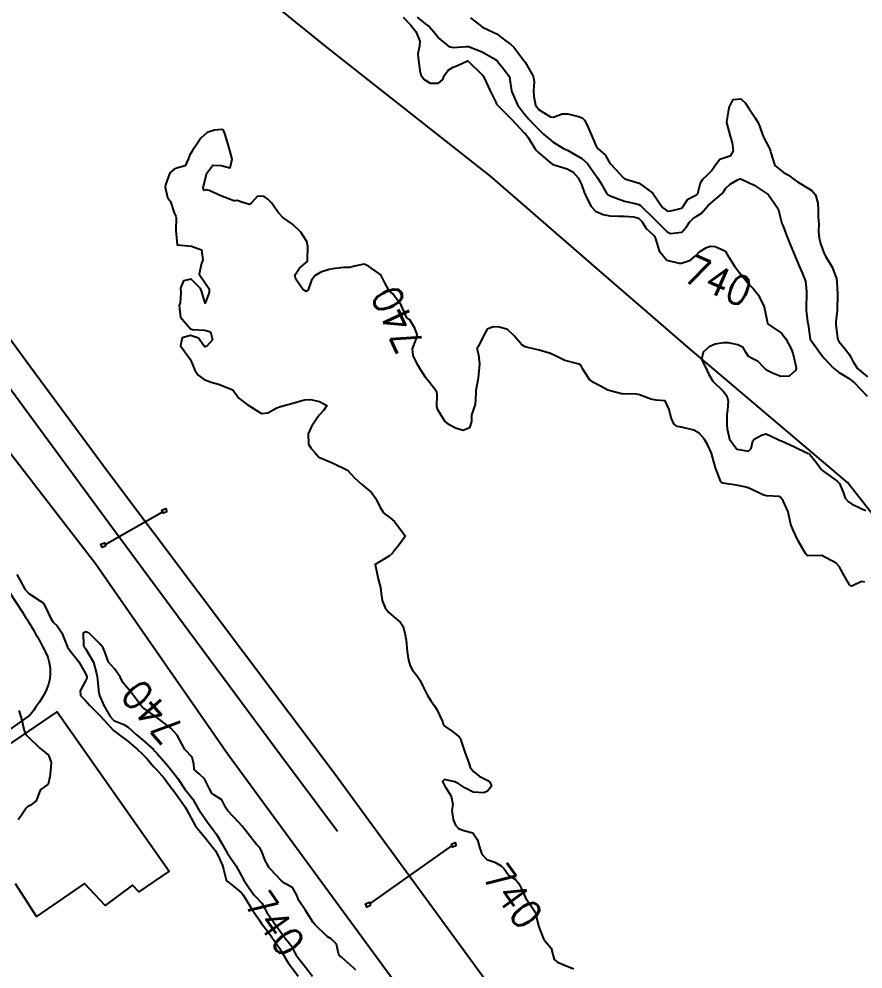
# Model space of a CAD drawing. Header units: metres. Extents: x 307586 to 320046, y 7427249 to 7434250.
# Drawn here: x 317432.6 to 317549.7, y 7431920.4 to 7432052.3 of the extents above; entities that cross this region are included whole.
import ezdxf
from ezdxf.enums import TextEntityAlignment as Align

# ---------------------------------------------------------------- set-up
doc = ezdxf.new("R2010")
doc.units = ezdxf.units.M
doc.header["$MEASUREMENT"] = 0
for name, color, linetype in [('Cotas', 45, 'Continuous'), ('Curvas de Nivel 1m', 11, 'Continuous'), ('Curvas de Nivel 5m', 15, 'Continuous'), ('Divisa', 42, 'FENCELINE2'), ('Edificações', 30, 'Continuous'), ('Linha Férrea', 20, 'Continuous'), ('Portico', 45, 'Continuous'), ('Vias Primárias', 230, 'Continuous')]:
    doc.layers.add(name, color=color, linetype=linetype)
doc.styles.add('Style-STANDARD', font='STANDARD.shx')
doc.linetypes.add('FENCELINE2', pattern='A,0.25,-0.1,[132,ltypeshp.shx,S=0.1,R=0,X=-0.1,Y=0],-0.1,1', length=1.45)

msp = doc.modelspace()

# ---------------------------------------------------------------- linework, layer by layer
at = {"layer": 'Curvas de Nivel 1m', "flags": 128}
for points, elevation in [([(317487.83, 7432052.51), (317488.89, 7432051.62), (317489.55, 7432051.15), (317490.16, 7432050.48), (317490.87, 7432049.54), (317492.23, 7432048.46), (317492.85, 7432048.3), (317494.68, 7432048.42), (317494.82, 7432048.45), (317494.85, 7432048.45), (317494.97, 7432048.42), (317496.85, 7432047.7), (317498.39, 7432046.84), (317498.83, 7432046.55), (317498.92, 7432046.47), (317499, 7432046.38), (317499.67, 7432045.52), (317500.56, 7432044.35), (317500.64, 7432044.19), (317500.79, 7432043.22), (317500.94, 7432042.35), (317500.99, 7432042.14), (317501.77, 7432040.34), (317502.74, 7432039.04), (317503.38, 7432038.32), (317504.02, 7432037.61), (317504.72, 7432036.92), (317505.39, 7432036.29), (317506.7, 7432035.16), (317508.24, 7432034.26), (317508.68, 7432034.05), (317509.83, 7432033.4), (317510.67, 7432032.91), (317511.49, 7432032.22), (317512.65, 7432030.56), (317512.78, 7432030.35), (317512.87, 7432030.21), (317513.26, 7432029.57), (317514.09, 7432028.19), (317514.32, 7432027.89), (317514.61, 7432027.7), (317515.36, 7432027.42), (317516.6, 7432026.99), (317518.11, 7432026.64), (317518.6, 7432026.54), (317518.84, 7432026.38), (317519.08, 7432026.13), (317520.57, 7432024.69), (317521.13, 7432024.1), (317522.55, 7432022.74), (317522.98, 7432022.51), (317524.55, 7432022.7), (317525.21, 7432023.4), (317525.65, 7432024.05), (317526.1, 7432024.52), (317526.58, 7432024.85), (317527.32, 7432025.3), (317527.91, 7432026.03), (317528.23, 7432026.39), (317528.6, 7432026.7), (317530.1, 7432028), (317530.33, 7432028.28), (317530.62, 7432028.72), (317531.3, 7432029.32), (317532.38, 7432029.97), (317532.57, 7432030.05), (317532.64, 7432030.06), (317532.73, 7432030.06), (317533.04, 7432029.96), (317534.63, 7432029.22), (317536.54, 7432027.92), (317536.61, 7432027.85), (317537.92, 7432025.91), (317538.42, 7432024.06), (317538.45, 7432023.9), (317538.57, 7432023.6), (317539.25, 7432021.89), (317539.62, 7432020.97), (317540.06, 7432019.88), (317540.51, 7432018.77), (317540.9, 7432017.87), (317541.29, 7432017.06), (317541.72, 7432015.86), (317541.88, 7432014.44), (317541.87, 7432013.86), (317541.82, 7432012.47), (317541.83, 7432011.86), (317542.03, 7432010.23), (317542.09, 7432009.85), (317542.37, 7432007.85), (317543.2, 7432006.68), (317543.8, 7432005.83), (317544.03, 7432005.51), (317544.35, 7432005.15), (317545.63, 7432003.81), (317546.32, 7432003.26), (317547.68, 7432002.41), (317548.31, 7432001.98), (317548.55, 7432001.77), (317550.28, 7431999.93)], 739), ([(317495.26, 7432052.42), (317496.89, 7432051.13), (317498.48, 7432050.38), (317498.88, 7432050.18), (317499.61, 7432049.63), (317500.86, 7432048.71), (317501.26, 7432048.35), (317502.5, 7432046.67), (317502.77, 7432046.33), (317502.83, 7432046.25), (317503.95, 7432044.31), (317504.08, 7432043.59), (317503.99, 7432042.31), (317504.01, 7432041.55), (317504.28, 7432040.31), (317504.75, 7432039.64), (317506.32, 7432038.7), (317506.74, 7432038.65), (317507.94, 7432039.08), (317508.75, 7432039.1), (317510.25, 7432038.73), (317510.74, 7432038.53), (317511.06, 7432038.23), (317511.42, 7432037.53), (317512, 7432036.22), (317512.69, 7432034.59), (317513.02, 7432034.2), (317513.91, 7432033.43), (317514.63, 7432032.18), (317514.64, 7432032.16), (317514.66, 7432032.14), (317516.53, 7432030.16), (317516.64, 7432030.06), (317516.79, 7432030.01), (317518.63, 7432029.48), (317520.53, 7432028.11), (317520.56, 7432028.06), (317520.61, 7432027.98), (317521.89, 7432026.1), (317522.59, 7432025.57), (317523.04, 7432025.63), (317524.59, 7432026.03), (317524.61, 7432026.04), (317525.38, 7432027.28), (317526.61, 7432027.88), (317526.72, 7432027.93), (317526.79, 7432028.04), (317527.16, 7432029.51), (317527.47, 7432030.03), (317528.08, 7432030.6), (317528.65, 7432031.14), (317529.26, 7432032.01), (317529.86, 7432032.81), (317530.68, 7432033.1), (317531.35, 7432033.31), (317531.76, 7432033.98), (317531.59, 7432035.09), (317531.32, 7432035.98), (317530.83, 7432037.89), (317530.82, 7432037.99), (317531.08, 7432039.66), (317531.16, 7432039.99), (317531.68, 7432041.07), (317532.77, 7432041.17), (317533.4, 7432040.59), (317533.8, 7432039.95), (317534.74, 7432038.52), (317535.1, 7432037.94), (317535.38, 7432037.28), (317535.88, 7432035.93), (317536.7, 7432034.39), (317536.89, 7432033.92), (317536.92, 7432033.69), (317537.48, 7432031.91), (317538.65, 7432031), (317539.37, 7432030.61), (317540.34, 7432029.87), (317540.64, 7432029.66), (317541.1, 7432029.4), (317542.62, 7432028.48), (317543.12, 7432027.84), (317543.45, 7432026.69), (317543.49, 7432025.84), (317543.5, 7432024.76), (317543.56, 7432023.84), (317543.55, 7432022.84), (317543.62, 7432021.83), (317543.82, 7432021.12), (317544.29, 7432019.82), (317544.52, 7432019.37), (317545.42, 7432017.81), (317546.02, 7432016.26), (317546.1, 7432015.8), (317546.16, 7432014.1), (317546.16, 7432013.8), (317546.13, 7432012.1), (317546.11, 7432011.8), (317545.95, 7432010.26), (317545.96, 7432009.8), (317546.17, 7432008.01), (317546.21, 7432007.8), (317546.37, 7432007.53), (317547.16, 7432006.59), (317547.75, 7432005.78), (317547.98, 7432005.41), (317548.34, 7432004.67), (317548.96, 7432003.76), (317550.32, 7432002.6)], 738), ([(317432.29, 7431975.16), (317432.68, 7431974.43), (317433.37, 7431973.15), (317433.93, 7431972.54), (317435.57, 7431971.47), (317435.91, 7431971.24), (317436.01, 7431971.12), (317436.64, 7431969.85), (317437.01, 7431969.1), (317437.34, 7431968.55), (317437.88, 7431968.04), (317438.54, 7431967.08), (317438.98, 7431965.95), (317439.33, 7431965.08), (317439.84, 7431964.39), (317440.44, 7431963.67), (317440.86, 7431963.05), (317441.8, 7431961.47), (317442, 7431961.04), (317442.01, 7431960.82), (317441.79, 7431960.42), (317441.05, 7431959.05), (317441.12, 7431958.41), (317441.76, 7431957.74), (317442.43, 7431957.03), (317443.73, 7431955.66), (317444.34, 7431955.01), (317445.71, 7431953.54), (317446.01, 7431953.3), (317446.45, 7431952.99), (317447.69, 7431952.04), (317448.97, 7431950.96), (317449.67, 7431950.3), (317450.35, 7431949.63), (317450.94, 7431948.93), (317451.25, 7431948.53), (317451.65, 7431948.15), (317452.73, 7431946.91), (317453.62, 7431945.74), (317454.23, 7431944.89), (317455.58, 7431942.98), (317455.63, 7431942.92), (317455.66, 7431942.88), (317455.77, 7431942.69), (317456.74, 7431940.86), (317457.03, 7431940.34), (317457.54, 7431939.73), (317458.29, 7431938.84), (317459.52, 7431937.26), (317459.7, 7431937.02), (317459.83, 7431936.83), (317460.28, 7431936.04), (317460.82, 7431934.81), (317460.95, 7431934.28), (317461.35, 7431932.8), (317461.46, 7431932.64), (317462.13, 7431932.12), (317463.44, 7431931.02), (317463.65, 7431930.78), (317464.07, 7431930.13), (317464.88, 7431928.77), (317465.41, 7431927.99), (317465.89, 7431927.25), (317466.24, 7431926.75), (317467.37, 7431925.28), (317467.78, 7431924.73), (317468.72, 7431923.34), (317469.12, 7431922.71), (317469.34, 7431922.34), (317469.95, 7431921.32), (317470.4, 7431920.69), (317471.3, 7431919.45)], 741), ([(317432.57, 7431956.32), (317432.92, 7431955.15), (317433.3, 7431953.55), (317433.45, 7431953.14), (317433.7, 7431952.8), (317435.43, 7431951.12), (317435.67, 7431950.97), (317436.69, 7431950.13), (317437.02, 7431949.1), (317437, 7431948.45), (317436.88, 7431947.1), (317436.61, 7431946.11), (317435.61, 7431945.35), (317435.5, 7431945.23), (317435.47, 7431945.12), (317434.96, 7431943.76), (317434.15, 7431943.13), (317433.75, 7431942.96), (317433.58, 7431942.76), (317432.91, 7431941.8), (317432.44, 7431941.15)], 742)]:
    msp.add_lwpolyline(points, dxfattribs=dict(at, elevation=elevation))
at = {"layer": 'Curvas de Nivel 5m', "elevation": 740, "flags": 128}
for points in [[(317485.89, 7432052.53), (317486.89, 7432051.44), (317487.63, 7432050.51), (317488.2, 7432049.17), (317488.17, 7432048.51), (317487.95, 7432047.4), (317488.02, 7432046.51), (317488.2, 7432045.12), (317488.34, 7432044.5), (317488.8, 7432043.86), (317489.63, 7432043.33), (317490.79, 7432043.33), (317491.39, 7432043.87), (317491.64, 7432044.46), (317492.12, 7432045.15), (317492.82, 7432045.56), (317493.45, 7432045.82), (317494.72, 7432046.42), (317494.83, 7432046.44), (317494.9, 7432046.42), (317496.81, 7432044.57), (317496.96, 7432044.4), (317497.18, 7432044.02), (317497.94, 7432042.39), (317498.77, 7432040.7), (317498.84, 7432040.46), (317498.89, 7432040.38), (317500.74, 7432038.54), (317500.93, 7432038.35), (317502.71, 7432036.48), (317502.79, 7432036.4), (317502.85, 7432036.33), (317503.22, 7432035.81), (317504.16, 7432034.31), (317504.38, 7432034.01), (317504.68, 7432033.72), (317506.34, 7432032.28), (317506.66, 7432032.08), (317506.97, 7432031.97), (317508.66, 7432031.47), (317509.45, 7432031.05), (317510.2, 7432030.24), (317510.63, 7432029.3), (317511.02, 7432028.23), (317511.34, 7432027.49), (317511.98, 7432026.22), (317512.58, 7432025.6), (317513.64, 7432025.13), (317514.57, 7432024.93), (317515.86, 7432024.89), (317516.57, 7432024.88), (317517.91, 7432024.81), (317518.57, 7432024.62), (317519.08, 7432024.13), (317519.63, 7432023.2), (317520.55, 7432022.36), (317520.76, 7432022.11), (317520.9, 7432021.75), (317521.41, 7432020.1), (317522.5, 7432018.78), (317524.21, 7432018.36), (317524.5, 7432018.39), (317525.75, 7432018.8), (317526.51, 7432019.43), (317526.81, 7432019.74), (317527.18, 7432020.03), (317527.99, 7432020.56), (317528.53, 7432020.74), (317529.21, 7432020.69), (317530.52, 7432020.11), (317530.64, 7432019.99), (317530.81, 7432019.69), (317531.87, 7432017.98), (317532.49, 7432017.19), (317533.05, 7432016.53), (317533.47, 7432015.96), (317533.93, 7432015.41), (317534.46, 7432014.87), (317535.19, 7432013.93), (317535.94, 7432012.41), (317536.08, 7432011.92), (317536.41, 7432010.29), (317536.48, 7432010), (317536.57, 7432009.92), (317538.38, 7432008.68), (317539.01, 7432007.88), (317539.74, 7432006.5), (317539.98, 7432005.87), (317540.34, 7432004.34), (317540.44, 7432003.87), (317540.44, 7432003.76), (317540.33, 7432003.5), (317539.48, 7432002.71), (317538.31, 7432002.66), (317537.13, 7432003.1), (317536.33, 7432003.55), (317535.93, 7432003.92), (317535.15, 7432004.74), (317534.35, 7432005.16), (317533.81, 7432005.41), (317533.49, 7432005.95), (317533.06, 7432006.66), (317532.36, 7432007.07), (317531.03, 7432007.32), (317530.37, 7432007.34), (317529.21, 7432007.15), (317528.36, 7432006.78), (317527.55, 7432006.02), (317527.32, 7432005.01), (317527.79, 7432004.02), (317528.32, 7432002.91), (317528.87, 7432002), (317530.29, 7432000.63), (317530.8, 7431999.98), (317531.02, 7431999.23), (317530.91, 7431997.98), (317530.82, 7431997.41), (317530.8, 7431995.98), (317530.84, 7431995.38), (317531.18, 7431993.98), (317532.19, 7431992.59), (317533.82, 7431992.31), (317534.19, 7431992.65), (317534.41, 7431993.74), (317534.61, 7431993.94), (317535.62, 7431994.53), (317536.22, 7431994.7), (317536.78, 7431994.47), (317537.94, 7431993.89), (317538.21, 7431993.79), (317538.38, 7431993.72), (317540.2, 7431992.89), (317542, 7431992.04), (317542.18, 7431991.95), (317542.32, 7431991.85), (317543.15, 7431990.82), (317543.91, 7431989.82), (317544.16, 7431989.58), (317545.1, 7431988.86), (317546.14, 7431988.11), (317546.46, 7431987.8), (317546.95, 7431986.62), (317547.26, 7431985.78), (317547.65, 7431985.32), (317548.1, 7431984.97), (317549.56, 7431984.3), (317550.1, 7431984.06)], [(317549.98, 7431974.11), (317549.54, 7431974.19), (317548.54, 7431973.76), (317548.15, 7431973.58), (317547.97, 7431973.63), (317547.82, 7431973.77), (317547.14, 7431974.94), (317546.69, 7431975.79), (317546.45, 7431976.24), (317546, 7431976.74), (317544.01, 7431977.82), (317542.01, 7431977.79), (317541.92, 7431977.85), (317541.75, 7431978.11), (317540.72, 7431979.86), (317540.06, 7431981.26), (317539.77, 7431981.87), (317539.63, 7431982.32), (317539.33, 7431983.88), (317538.61, 7431985.39), (317538.27, 7431985.89), (317538.11, 7431986.01), (317536.32, 7431986.12), (317536.12, 7431986.15), (317535.8, 7431986.24), (317534.12, 7431987.06), (317533.5, 7431987.32), (317532.13, 7431987.58), (317530.28, 7431987.84), (317530.13, 7431987.89), (317530.03, 7431987.99), (317529.94, 7431988.19), (317529.26, 7431990), (317528.87, 7431991.31), (317528.68, 7431992.01), (317528.2, 7431993.13), (317527.68, 7431994.02), (317526.99, 7431994.8), (317526.22, 7431995.19), (317524.69, 7431995.59), (317524.23, 7431995.67), (317523.9, 7431995.73), (317523.45, 7431996.07), (317523.1, 7431996.93), (317522.81, 7431998.08), (317522.27, 7431999.27), (317520.99, 7431999.38), (317520.27, 7431999.53), (317518.71, 7432000.13), (317518.28, 7432000.21), (317516.4, 7432000.27), (317516.28, 7432000.26), (317516.18, 7432000.27), (317514.29, 7432000.78), (317513.38, 7432001.28), (317512.3, 7432001.83), (317511.77, 7432002.22), (317510.85, 7432003.69), (317510.55, 7432004.23), (317510.33, 7432004.37), (317510.15, 7432004.41), (317508.33, 7432004.87), (317507.14, 7432005.47), (317506.35, 7432005.86), (317504.78, 7432006.3), (317504.35, 7432006.39), (317502.81, 7432006.77), (317502.36, 7432007.03), (317501.24, 7432008.34), (317500.39, 7432009.17), (317499.27, 7432009.48), (317498.39, 7432009.53), (317497.55, 7432009.22), (317497.08, 7432008.39), (317496.36, 7432006.85), (317496.17, 7432006.58), (317496.17, 7432006.4), (317496.34, 7432005.66), (317496.49, 7432004.4), (317496.3, 7432002.4), (317495.99, 7432000.7), (317495.96, 7432000.4), (317495.87, 7431998.79), (317495.74, 7431998.41), (317495.36, 7431997.29), (317495.4, 7431996.41), (317495.11, 7431995.52), (317494.21, 7431995.18), (317493.17, 7431995.48), (317492.23, 7431996.01), (317491.68, 7431996.46), (317490.7, 7431998.01), (317490.57, 7431998.47), (317490.6, 7432000.14), (317490.55, 7432000.47), (317490.29, 7432000.9), (317489.04, 7432002.48), (317488.31, 7432003.61), (317487.99, 7432004.16), (317487.79, 7432004.5), (317487.28, 7432005.57), (317487.17, 7432006.51), (317487.69, 7432007.83), (317487.84, 7432008.5), (317487.51, 7432009.38), (317486.83, 7432010.51), (317486.52, 7432010.64), (317486.41, 7432010.8), (317485.63, 7432012.53), (317484.44, 7432014.13), (317484.21, 7432014.31), (317483.95, 7432014.55), (317483.36, 7432015.66), (317482.88, 7432016.56), (317482.72, 7432016.81), (317482.48, 7432017.01), (317481.1, 7432017.97), (317480.49, 7432018.23), (317479.15, 7432017.94), (317478.48, 7432017.79), (317477.65, 7432017.79), (317476.48, 7432017.65), (317475.64, 7432017.49), (317474.48, 7432017.15), (317473.66, 7432016.67), (317473.15, 7432016), (317472.69, 7432014.69), (317472.44, 7432014.45), (317472, 7432014.69), (317470.99, 7432016.18), (317470.87, 7432016.71), (317471.51, 7432017.68), (317472.49, 7432018.5), (317472.62, 7432018.69), (317472.64, 7432018.83), (317472.67, 7432020.69), (317472.52, 7432021.37), (317471.69, 7432022.7), (317470.55, 7432023.79), (317469.21, 7432024.72), (317468.57, 7432025.34), (317467.6, 7432026.74), (317467.13, 7432027.28), (317466.6, 7432027.62), (317465.7, 7432027.67), (317464.87, 7432026.78), (317464.77, 7432026.6), (317464.59, 7432026.5), (317463.66, 7432026.79), (317462.85, 7432027.06), (317462.59, 7432027.01), (317462.39, 7432027.02), (317460.6, 7432027.73), (317458.98, 7432028.48), (317458.61, 7432028.54), (317458.23, 7432028.48), (317458.15, 7432028.86), (317458.63, 7432030.85), (317459.5, 7432031.99), (317460.65, 7432031.93), (317461.88, 7432031.59), (317462.16, 7432032.82), (317461.98, 7432033.5), (317461.61, 7432034.82), (317461.16, 7432036.37), (317460.94, 7432036.83), (317460.71, 7432036.92), (317459.73, 7432036.84), (317458.95, 7432036.61), (317458.71, 7432036.49), (317457.82, 7432035.74), (317457.25, 7432034.87), (317456.67, 7432034.02), (317456.23, 7432033.33), (317456.1, 7432032.89), (317455.64, 7432031.9), (317454.64, 7432031.6), (317454.11, 7432031.44), (317453.53, 7432030.92), (317452.92, 7432029.23), (317452.87, 7432028.93), (317453.17, 7432027.5), (317453.59, 7432026.92), (317454.13, 7432025.35), (317454.35, 7432024.9), (317454.39, 7432024.73), (317454.36, 7432022.9), (317454.51, 7432020.9), (317456.51, 7432020.74), (317457.89, 7432020.25), (317458.08, 7432018.86), (317457.84, 7432018.21), (317457.59, 7432016.86), (317458.45, 7432015.54), (317458.97, 7432014.84), (317458.98, 7432014.3), (317458.42, 7432012.85), (317457.97, 7432014.39), (317457.78, 7432014.86), (317456.46, 7432016.14), (317455.4, 7432015.95), (317455, 7432014.89), (317455.06, 7432014.27), (317454.95, 7432012.89), (317454.8, 7432012.52), (317455, 7432010.89), (317456.38, 7432009.28), (317456.67, 7432009.17), (317458.38, 7432009.09), (317459.15, 7432008.84), (317459.44, 7432007.76), (317458.64, 7432006.85), (317458.43, 7432006.78), (317458.35, 7432006.78), (317458.28, 7432006.85), (317457.48, 7432007.98), (317456.37, 7432008.35), (317455.22, 7432008.04), (317455.01, 7432006.89), (317456.33, 7432005.07), (317456.44, 7432004.88), (317456.98, 7432003.54), (317457.46, 7432002.86), (317458.29, 7432002.23), (317459.26, 7432001.87), (317460.28, 7432001.6), (317462.27, 7432000.81), (317463.11, 7431999.64), (317464.25, 7431998.78), (317466.24, 7431997.54), (317467.1, 7431997.61), (317468.25, 7431998.24), (317468.59, 7431998.39), (317469.72, 7431998.72), (317470.13, 7431998.83), (317470.25, 7431998.87), (317471.68, 7431999.28), (317472.26, 7431999.41), (317473.03, 7431999.44), (317474.26, 7431999.19), (317475.28, 7431998.65), (317474.9, 7431998), (317474.24, 7431997.29), (317473.82, 7431996.67), (317473.17, 7431995.72), (317472.7, 7431994.68), (317472.76, 7431993.25), (317473.14, 7431992.68), (317473.63, 7431992.12), (317474.17, 7431991.48), (317476.16, 7431990.64), (317478.15, 7431989.64), (317479.13, 7431988.6), (317480.12, 7431987.71), (317481.48, 7431986.58), (317482.1, 7431985.75), (317482.64, 7431984.56), (317483.2, 7431983.67), (317484.07, 7431983.04), (317484.7, 7431982.53), (317486.05, 7431980.73), (317486.12, 7431980.6), (317486.15, 7431980.52), (317486.13, 7431980.43), (317486.04, 7431980.27), (317485.3, 7431979.25), (317484.71, 7431978.53), (317484.4, 7431978.15), (317484.01, 7431977.78), (317481.99, 7431976.57), (317482.44, 7431974.56), (317482.75, 7431973.36), (317482.82, 7431972.56), (317482.97, 7431971.59), (317483.38, 7431970.55), (317483.91, 7431969.89), (317485.54, 7431968.52), (317485.89, 7431967.99), (317486.17, 7431966.81), (317486.23, 7431966.51), (317486.32, 7431966.06), (317486.45, 7431964.51), (317486.63, 7431963.3), (317486.88, 7431962.5), (317487.21, 7431961.89), (317487.81, 7431961.15), (317488.25, 7431960.49), (317488.68, 7431959.59), (317489.23, 7431958.48), (317489.76, 7431957.61), (317490.25, 7431956.95), (317490.57, 7431956.46), (317491.36, 7431954.81), (317491.46, 7431954.44), (317491.52, 7431954.24), (317491.72, 7431954.09), (317492.73, 7431953.41), (317493.7, 7431952.6), (317493.84, 7431952.42), (317493.92, 7431952.2), (317494.51, 7431950.41), (317495, 7431949.07), (317495.2, 7431948.4), (317495.65, 7431947.85), (317496.46, 7431947.2), (317497.64, 7431946.61), (317497.93, 7431946.37), (317498.16, 7431945.83), (317497.61, 7431945.13), (317497.07, 7431944.91), (317495.61, 7431944.99), (317494.45, 7431945.58), (317493.63, 7431946.15), (317493.07, 7431946.43), (317491.64, 7431946.72), (317491.36, 7431946.44), (317491.62, 7431945.89), (317492.55, 7431944.43), (317492.77, 7431943.25), (317492.66, 7431942.43), (317492.82, 7431941.18), (317493.16, 7431940.42), (317493.56, 7431939.94), (317494.32, 7431939.65), (317495.55, 7431939.32), (317496.22, 7431938.39), (317496.47, 7431937.34), (317496.79, 7431936.38), (317497.5, 7431935.65), (317498.6, 7431935.25), (317499.49, 7431934.78), (317499.91, 7431934.34), (317500.55, 7431933.41), (317501.47, 7431932.85), (317501.97, 7431932.31), (317502.45, 7431931.31), (317502.89, 7431930.31), (317503.43, 7431929.52), (317504.27, 7431928.29), (317504.51, 7431927.18), (317504.7, 7431926.29), (317505.37, 7431924.64), (317505.65, 7431924.28), (317506.45, 7431923.36), (317506.7, 7431922.26), (317506.86, 7431921.77), (317507.33, 7431921.41), (317508.77, 7431920.79), (317509.33, 7431920.56), (317509.53, 7431920.44)], [(317479.32, 7431920.27), (317479, 7431920.59), (317477.34, 7431922.09), (317477.06, 7431922.33), (317476.91, 7431922.62), (317476.63, 7431923.9), (317475.91, 7431924.63), (317475.37, 7431924.98), (317473.58, 7431926.66), (317473.4, 7431926.9), (317472.28, 7431928.67), (317471.43, 7431929.97), (317471.13, 7431930.68), (317470.53, 7431931.77), (317469.46, 7431932.33), (317468.95, 7431932.72), (317467.48, 7431934.29), (317467.27, 7431934.52), (317467.15, 7431934.74), (317466.74, 7431935.49), (317466.26, 7431936.75), (317466.02, 7431937.25), (317465.52, 7431937.74), (317464.71, 7431938.77), (317463.55, 7431940.28), (317463.1, 7431940.78), (317461.58, 7431942.37), (317461.29, 7431942.8), (317460.71, 7431943.93), (317459.6, 7431944.63), (317459.35, 7431944.83), (317459.01, 7431945.44), (317458.3, 7431946.84), (317457.64, 7431947.47), (317456.91, 7431948.13), (317456.82, 7431948.86), (317456.63, 7431949.83), (317455.67, 7431950.82), (317455.61, 7431950.88), (317455.55, 7431951), (317454.55, 7431952.89), (317453.71, 7431953.81), (317452.28, 7431954.91), (317451.73, 7431955.32), (317450.45, 7431956.23), (317449.75, 7431956.73), (317449.54, 7431956.95), (317448.9, 7431957.82), (317448.06, 7431958.97), (317447.78, 7431959.27), (317446.98, 7431960.18), (317446.6, 7431960.99), (317445.81, 7431962.09), (317444.99, 7431963.01), (317444.54, 7431964.3), (317444.24, 7431965.02), (317443.85, 7431965.51), (317442.3, 7431967.04), (317441.87, 7431967.24), (317441.47, 7431967.05), (317441.54, 7431965.35), (317441.68, 7431965.04), (317441.75, 7431964.95), (317441.84, 7431964.81), (317442.92, 7431963.03), (317443.35, 7431961.47), (317443.42, 7431961.02), (317443.61, 7431959.18), (317443.62, 7431959.02), (317443.77, 7431958.4), (317444.33, 7431957.01), (317445.24, 7431955.49), (317445.63, 7431955), (317445.72, 7431954.93), (317447.12, 7431954.39), (317447.71, 7431954.01), (317448.9, 7431952.96), (317449.69, 7431952.27), (317451.18, 7431950.93), (317451.44, 7431950.69), (317451.67, 7431950.45), (317453.01, 7431948.91), (317453.65, 7431948.14), (317454.62, 7431946.89), (317455.61, 7431945.42), (317456.02, 7431944.87), (317456.72, 7431943.99), (317457.36, 7431942.85), (317457.58, 7431942.48), (317458.72, 7431940.84), (317459.54, 7431939.74), (317459.93, 7431939.22), (317460.17, 7431938.82), (317460.68, 7431937.97), (317461.32, 7431936.8), (317461.51, 7431936.48), (317462.65, 7431934.79), (317463.47, 7431933.36), (317463.8, 7431932.78), (317464.43, 7431931.78), (317465.15, 7431930.76), (317465.43, 7431930.45), (317466.27, 7431929.59), (317466.75, 7431928.74), (317466.97, 7431928.3), (317467.4, 7431927.67), (317468.08, 7431926.72), (317469.37, 7431924.92), (317469.54, 7431924.71), (317470.35, 7431923.7), (317470.88, 7431922.69), (317471.05, 7431922.39), (317471.34, 7431922.02), (317472.37, 7431920.67), (317473.3, 7431919.46)]]:
    msp.add_lwpolyline(points, dxfattribs=at)
at = {"layer": 'Divisa'}
for points in [[(317567.62, 7431846.02), (317564.83, 7431848.92), (317585.69, 7431874.6), (317618.4, 7431914.28), (317608.6, 7431923.16), (317574.54, 7431953.3), (317556.79, 7431976.24), (317547.58, 7431987.94), (317525.74, 7432006.46), (317513.41, 7432017.09), (317498.01, 7432030.43), (317475.12, 7432048.48), (317446.54, 7432071.67), (317431.79, 7432083.54)], [(317600.77, 7431750.7), (317596.77, 7431756.38), (317599.33, 7431757.7), (317597.58, 7431759.7), (317594.29, 7431767.48), (317589.55, 7431773.35), (317589.01, 7431772.91), (317574.65, 7431792.74), (317561.1, 7431811.58), (317561.48, 7431814.82), (317538.51, 7431845.43), (317516.34, 7431875.75), (317492.61, 7431907.87), (317461.59, 7431950.17), (317443.18, 7431976.67), (317431.31, 7431992.06)]]:
    msp.add_lwpolyline(points, dxfattribs=at)
at = {"layer": 'Edificações'}
msp.add_lwpolyline([(317429.81, 7431950.65), (317437.89, 7431956.12), (317453.41, 7431934.04), (317449.21, 7431931.16), (317448.33, 7431932.09), (317444.52, 7431929.28), (317441.65, 7431932.31), (317435.02, 7431927.74), (317432.1, 7431932.26)], dxfattribs=at)
at = {"layer": 'Linha Férrea'}
for points in [[(317738.08, 7431590.78), (317709.87, 7431629.33), (317686.83, 7431660.67), (317661.64, 7431695.07), (317632.11, 7431735.63), (317622.52, 7431748.76), (317609.99, 7431766.39), (317593.89, 7431787.17), (317583.45, 7431799.6), (317568.94, 7431819.62), (317555.16, 7431838.51), (317539.66, 7431859.35), (317521.27, 7431884.5), (317514.85, 7431894.03), (317511.59, 7431898.61), (317505.4, 7431907.38), (317502.55, 7431911.84), (317501.8, 7431912.75), (317476.32, 7431947.63), (317444.87, 7431989.46), (317434.16, 7432003.97), (317415.46, 7432029.48)], [(317427.04, 7432006.79), (317445.04, 7431982.37), (317456.21, 7431967.26), (317469.03, 7431949.96), (317476.76, 7431939.56)]]:
    msp.add_lwpolyline(points, dxfattribs=at)
at = {"layer": 'Portico'}
for points in [[(317444.54, 7431979.36), (317452.51, 7431983.9)], [(317481.29, 7431929.48), (317492.66, 7431937.56)]]:
    msp.add_lwpolyline(points, dxfattribs=at)
for points in [[(317453.11, 7431983.88), (317452.59, 7431983.68), (317452.42, 7431984.13), (317452.94, 7431984.33)], [(317444.63, 7431979.14), (317444.11, 7431978.94), (317443.94, 7431979.39), (317444.45, 7431979.59)], [(317493.27, 7431937.54), (317492.75, 7431937.34), (317492.58, 7431937.79), (317493.1, 7431937.99)], [(317481.38, 7431929.25), (317480.86, 7431929.05), (317480.69, 7431929.5), (317481.21, 7431929.7)]]:
    msp.add_lwpolyline(points, close=True, dxfattribs=at)
at = {"layer": 'Vias Primárias'}
msp.add_lwpolyline([(317420.6, 7431988.88), (317433.05, 7431969.95, -0.028232), (317436.26, 7431964.41, -0.257384), (317436.05, 7431958.55, -0.027543), (317434.1, 7431955.65), (317426.37, 7431950.19)], format="xyb", dxfattribs=at)
msp.add_lwpolyline([(317420.6, 7431988.88), (317433.05, 7431969.95, -0.028232), (317436.26, 7431964.41, -0.257384), (317436.05, 7431958.55, -0.027543), (317434.1, 7431955.65), (317426.37, 7431950.19)], format="xyb", dxfattribs=at)

# ---------------------------------------------------------------- texts
at = {"layer": 'Cotas', "style": 'Style-STANDARD'}
for rotation, p in [(336.4225, (317529.63, 7432015.91, 740)), (114.7118, (317485.12, 7432010.52, 740)), (131.3718, (317451.08, 7431956.1, 740)), (305.7003, (317501.12, 7431930.58, 740)), (305.1542, (317468.1, 7431926.78, 740))]:
    msp.add_text('740', height=4, rotation=rotation, dxfattribs=at).set_placement(p, align=Align.MIDDLE_CENTER)

doc.saveas('drawing.dxf')
